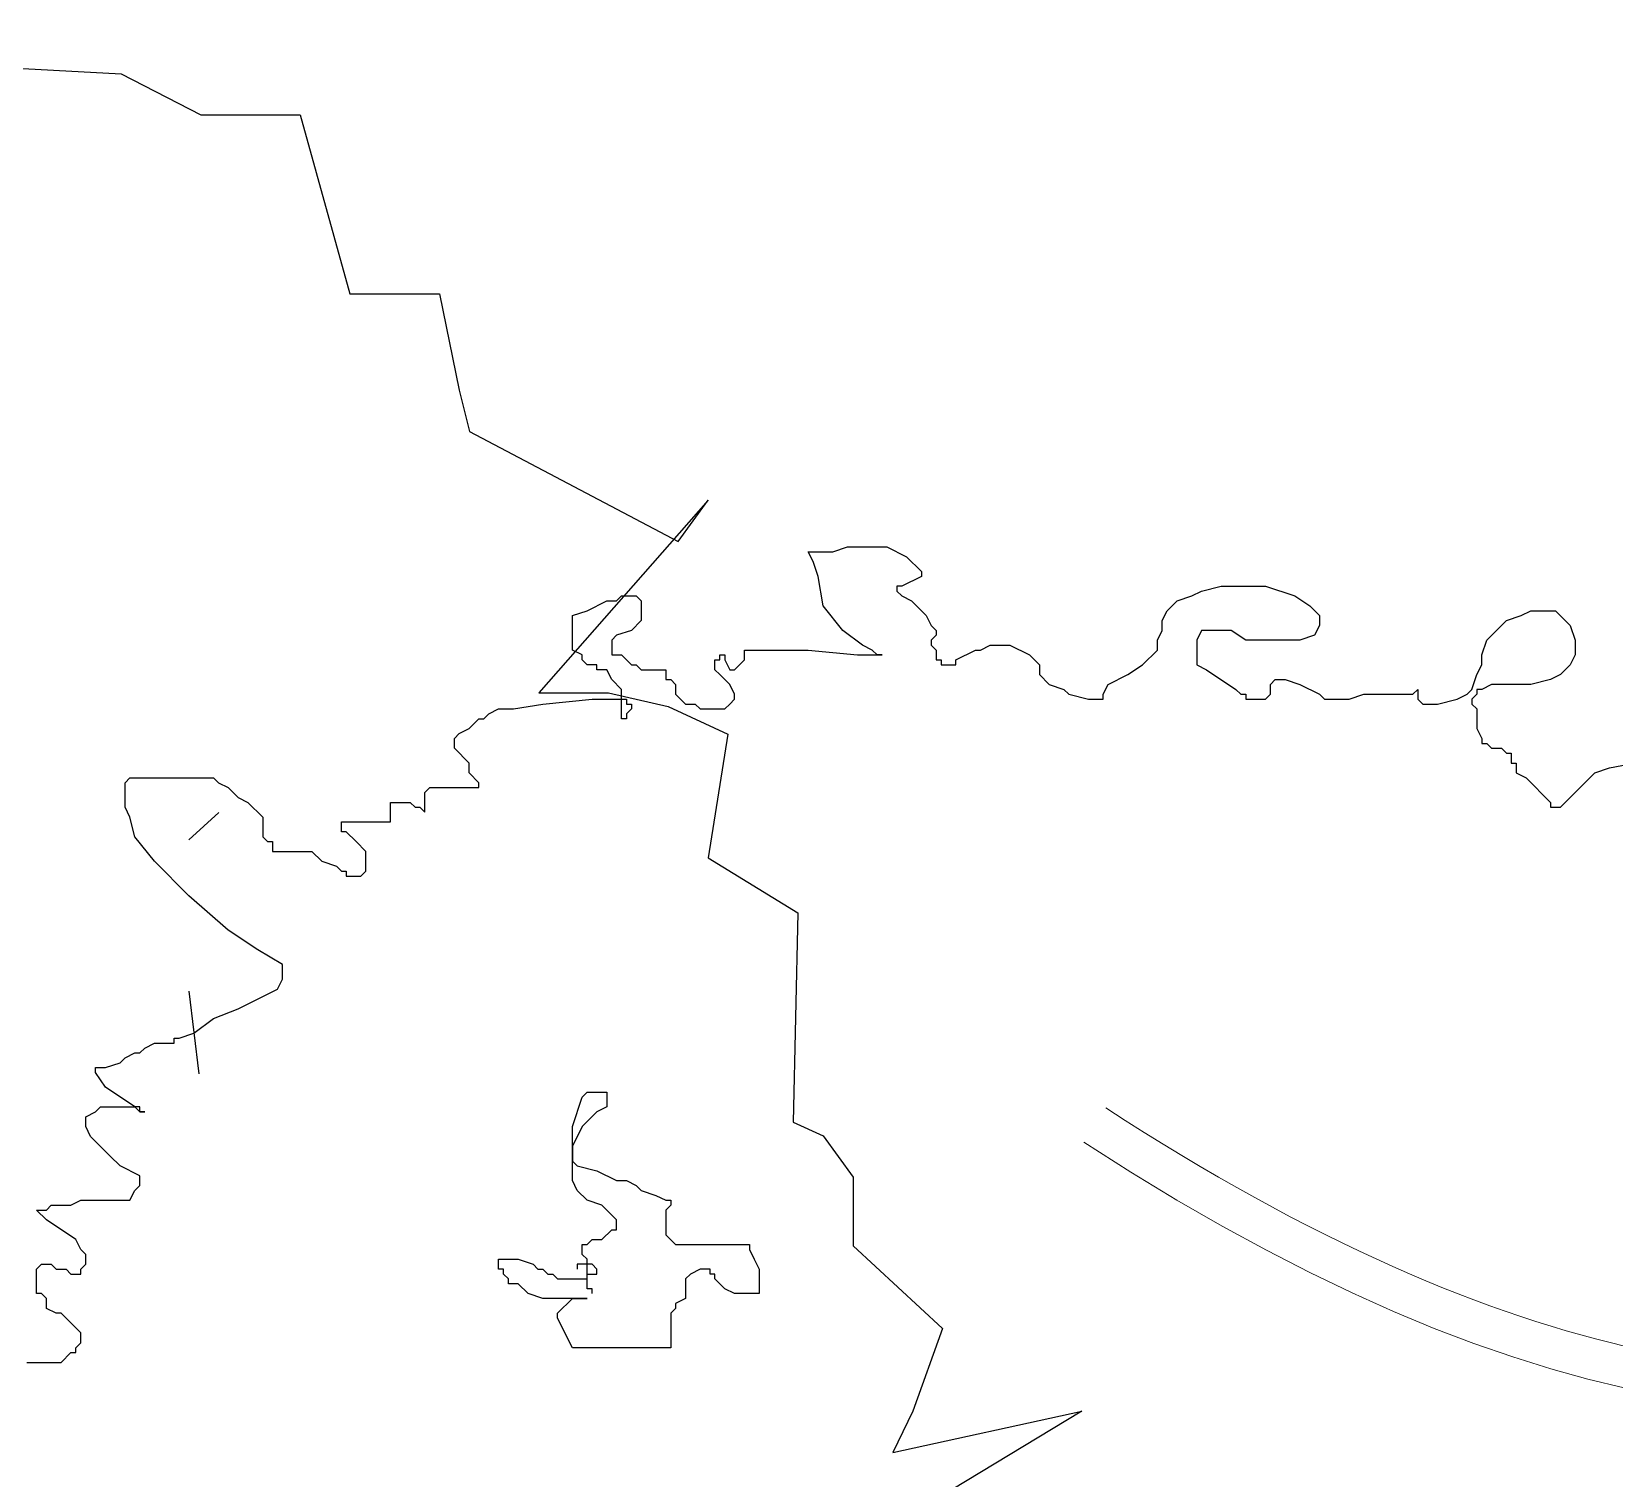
# Model space of a CAD drawing. Header units: metres. Extents: x 10 to 239, y 2 to 253.
# Drawn here: x 32.426 to 34.363, y 33.477 to 35.249 of the extents above; entities that cross this region are included whole.
import ezdxf

# ---------------------------------------------------------------- set-up
doc = ezdxf.new("R2010")
doc.units = ezdxf.units.M
doc.header["$MEASUREMENT"] = 0
for name, color, linetype in [('1', 7, 'Continuous'), ('1lianas', 9, 'Continuous'), ('cot200', 9, 'Continuous')]:
    doc.layers.add(name, color=color, linetype=linetype)
doc.layers.add('bloques ARBOLES', color=7, linetype='Continuous', true_color=0xb8d897)

# ---------------------------------------------------------------- blocks, each defined once
blk = doc.blocks.new('ARBOL22')
for points in [[(1.5664, 0.84582), (1.72221, 0.83758), (1.77014, 0.81271), (1.8301, 0.81271), (1.85991, 0.70499), (1.91394, 0.70499), (1.92579, 0.64701), (1.93189, 0.62214), (2.05756, 0.55593), (2.07568, 0.5808), (1.97373, 0.46485), (2.01573, 0.46485), (2.05163, 0.45661), (2.08754, 0.43997), (2.07568, 0.36553), (2.12954, 0.33225), (2.12681, 0.20627), (2.14492, 0.19804), (2.16288, 0.17317), (2.16288, 0.13183), (2.21674, 0.08208), (2.19878, 0.03234), (2.18676, 0.00747), (2.30057, 0.03234), (2.20471, -0.02564)], [(1.781, 0.39276), (1.76304, 0.37629)], [(1.76304, 0.28521), (1.76897, 0.23547)]]:
    blk.add_lwpolyline(points)
blk = doc.blocks.new('asddsd')
at = {"layer": 'bloques ARBOLES', "xscale": 2.033276188942182, "yscale": 2.033276188942182, "zscale": 2.033276188942182}
blk.add_blockref('ARBOL22', (10.4051, 24.192), dxfattribs=at)
blk = doc.blocks.new('A$C0BFF049C')
for p, q in [((0.40012, 0.92402), (0.41065, 0.92402)), ((0.40223, 0.91981), (0.40012, 0.92402)), ((0.41065, 0.92402), (0.41697, 0.92613)), ((0.41697, 0.92613), (0.43381, 0.92613)), ((0.43381, 0.92613), (0.44224, 0.92192)), ((0.40433, 0.9135), (0.40223, 0.91981)), ((0.44224, 0.92192), (0.44856, 0.9156)), ((0.44856, 0.9156), (0.44856, 0.9135)), ((0.40644, 0.90087), (0.40433, 0.9135)), ((0.43803, 0.90929), (0.43803, 0.90718)), ((0.44013, 0.90929), (0.43803, 0.90929)), ((0.44856, 0.9135), (0.44013, 0.90929)), ((0.56859, 0.90718), (0.57702, 0.90929)), ((0.57702, 0.90929), (0.59597, 0.90929)), ((0.59597, 0.90929), (0.6086, 0.90508)), ((0.30535, 0.89876), (0.31378, 0.90297)), ((0.31378, 0.90297), (0.31799, 0.90297)), ((0.31799, 0.90297), (0.3201, 0.90508)), ((0.3201, 0.90508), (0.32641, 0.90508)), ((0.32641, 0.90508), (0.32852, 0.90297)), ((0.32852, 0.90297), (0.32852, 0.89456)), ((0.43803, 0.90718), (0.44013, 0.90508)), ((0.44013, 0.90508), (0.44434, 0.90297)), ((0.44434, 0.90297), (0.45066, 0.89666)), ((0.55385, 0.89876), (0.55806, 0.90297)), ((0.55806, 0.90297), (0.56438, 0.90508)), ((0.56438, 0.90508), (0.56859, 0.90718)), ((0.6086, 0.90508), (0.61492, 0.90087)), ((0.29904, 0.89666), (0.30535, 0.89876)), ((0.29904, 0.88193), (0.29904, 0.89666)), ((0.41486, 0.89035), (0.40644, 0.90087)), ((0.45066, 0.89666), (0.45277, 0.89245)), ((0.55174, 0.89456), (0.55385, 0.89876)), ((0.61492, 0.90087), (0.61913, 0.89666)), ((0.61913, 0.89666), (0.61913, 0.89245)), ((0.69916, 0.89456), (0.70547, 0.89666)), ((0.70547, 0.89666), (0.70969, 0.89876)), ((0.70969, 0.89876), (0.72022, 0.89876)), ((0.72022, 0.89876), (0.72653, 0.89245)), ((0.31799, 0.88824), (0.31588, 0.88614)), ((0.32431, 0.89035), (0.31799, 0.88824)), ((0.32852, 0.89456), (0.32431, 0.89035)), ((0.42328, 0.88403), (0.41486, 0.89035)), ((0.45277, 0.89245), (0.45487, 0.89035)), ((0.45487, 0.88824), (0.45277, 0.88614)), ((0.45487, 0.89035), (0.45487, 0.88824)), ((0.54964, 0.88614), (0.55174, 0.89035)), ((0.55174, 0.89035), (0.55174, 0.89456)), ((0.56859, 0.89035), (0.56649, 0.88614)), ((0.58123, 0.89035), (0.56859, 0.89035)), ((0.58754, 0.88614), (0.58123, 0.89035)), ((0.61703, 0.88824), (0.61071, 0.88614)), ((0.61913, 0.89245), (0.61703, 0.88824)), ((0.69073, 0.88614), (0.69495, 0.89035)), ((0.69495, 0.89035), (0.69916, 0.89456)), ((0.72653, 0.89245), (0.72864, 0.88614)), ((0.30325, 0.87982), (0.29904, 0.88193)), ((0.31588, 0.88614), (0.31588, 0.87982)), ((0.37274, 0.88193), (0.40012, 0.88193)), ((0.37274, 0.87772), (0.37274, 0.88193)), ((0.40012, 0.88193), (0.42118, 0.87982)), ((0.4275, 0.88193), (0.42328, 0.88403)), ((0.4296, 0.87982), (0.4275, 0.88193)), ((0.45277, 0.88614), (0.45277, 0.88403)), ((0.45277, 0.88403), (0.45487, 0.88193)), ((0.45487, 0.88193), (0.45487, 0.87772)), ((0.4633, 0.87772), (0.47172, 0.88193)), ((0.47172, 0.88193), (0.47383, 0.88193)), ((0.47383, 0.88193), (0.47804, 0.88403)), ((0.47804, 0.88403), (0.48646, 0.88403)), ((0.48646, 0.88403), (0.49489, 0.87982)), ((0.54332, 0.87561), (0.54964, 0.88193)), ((0.54964, 0.88193), (0.54964, 0.88614)), ((0.56649, 0.88614), (0.56649, 0.87561)), ((0.61071, 0.88614), (0.58754, 0.88614)), ((0.68863, 0.87982), (0.69073, 0.88614)), ((0.72864, 0.88614), (0.72864, 0.87982)), ((0.30325, 0.87772), (0.30325, 0.87982)), ((0.30535, 0.87561), (0.30325, 0.87772)), ((0.30957, 0.87561), (0.30535, 0.87561)), ((0.30957, 0.87351), (0.30957, 0.87561)), ((0.31588, 0.87982), (0.3201, 0.87982)), ((0.3201, 0.87982), (0.32431, 0.87561)), ((0.32431, 0.87561), (0.32641, 0.87561)), ((0.32641, 0.87561), (0.32852, 0.87351)), ((0.36011, 0.87772), (0.36221, 0.87772)), ((0.36011, 0.87351), (0.36011, 0.87772)), ((0.36221, 0.87982), (0.36432, 0.87982)), ((0.36221, 0.87772), (0.36221, 0.87982)), ((0.36432, 0.87982), (0.36432, 0.87772)), ((0.36432, 0.87772), (0.36643, 0.87351)), ((0.36853, 0.87351), (0.37274, 0.87772)), ((0.42118, 0.87982), (0.43171, 0.87982)), ((0.43171, 0.87982), (0.4296, 0.87982)), ((0.45487, 0.87772), (0.45698, 0.87772)), ((0.45698, 0.87772), (0.45698, 0.87561)), ((0.45698, 0.87561), (0.4633, 0.87561)), ((0.4633, 0.87561), (0.4633, 0.87772)), ((0.49489, 0.87982), (0.4991, 0.87561)), ((0.4991, 0.87561), (0.4991, 0.8714)), ((0.537, 0.8714), (0.54332, 0.87561)), ((0.56649, 0.87561), (0.5707, 0.87351)), ((0.68652, 0.8714), (0.68863, 0.87561)), ((0.68863, 0.87561), (0.68863, 0.87982)), ((0.72653, 0.87561), (0.72232, 0.8714)), ((0.72864, 0.87982), (0.72653, 0.87561)), ((0.31378, 0.87351), (0.30957, 0.87351)), ((0.31588, 0.8693), (0.31378, 0.87351)), ((0.3201, 0.86509), (0.31588, 0.8693)), ((0.32852, 0.87351), (0.33905, 0.87351)), ((0.33905, 0.87351), (0.33905, 0.8693)), ((0.33905, 0.8693), (0.34115, 0.8693)), ((0.34115, 0.8693), (0.34326, 0.86719)), ((0.36221, 0.8714), (0.36011, 0.87351)), ((0.36643, 0.86719), (0.36221, 0.8714)), ((0.36643, 0.87351), (0.36853, 0.87351)), ((0.4991, 0.8714), (0.50331, 0.86719)), ((0.52858, 0.86719), (0.537, 0.8714)), ((0.5707, 0.87351), (0.58333, 0.86509)), ((0.59807, 0.86719), (0.60018, 0.8693)), ((0.60018, 0.8693), (0.60439, 0.8693)), ((0.60439, 0.8693), (0.61071, 0.86719)), ((0.68442, 0.86509), (0.68652, 0.8714)), ((0.71811, 0.8693), (0.70969, 0.86719)), ((0.72232, 0.8714), (0.71811, 0.8693)), ((0.3201, 0.85246), (0.3201, 0.86509)), ((0.34326, 0.86719), (0.34326, 0.86298)), ((0.34326, 0.86298), (0.34747, 0.85877)), ((0.36853, 0.86298), (0.36643, 0.86719)), ((0.36853, 0.86088), (0.36853, 0.86298)), ((0.50331, 0.86719), (0.50963, 0.86509)), ((0.50963, 0.86509), (0.51173, 0.86298)), ((0.51173, 0.86298), (0.52016, 0.86088)), ((0.52647, 0.86298), (0.52858, 0.86719)), ((0.52647, 0.86088), (0.52647, 0.86298)), ((0.58333, 0.86509), (0.58544, 0.86298)), ((0.58544, 0.86298), (0.58754, 0.86298)), ((0.58754, 0.86298), (0.58754, 0.86088)), ((0.59597, 0.86088), (0.59807, 0.86298)), ((0.59807, 0.86298), (0.59807, 0.86719)), ((0.61071, 0.86719), (0.61913, 0.86298)), ((0.61913, 0.86298), (0.62124, 0.86088)), ((0.63177, 0.86088), (0.63809, 0.86298)), ((0.63809, 0.86298), (0.65915, 0.86298)), ((0.65915, 0.86298), (0.66125, 0.86509)), ((0.66125, 0.86509), (0.66125, 0.86088)), ((0.6781, 0.86088), (0.68231, 0.86298)), ((0.68231, 0.86298), (0.68442, 0.86509)), ((0.68652, 0.86298), (0.68442, 0.86088)), ((0.68652, 0.86509), (0.68652, 0.86298)), ((0.68863, 0.86509), (0.68652, 0.86509)), ((0.69284, 0.86719), (0.68863, 0.86509)), ((0.70969, 0.86719), (0.69284, 0.86719)), ((0.26113, 0.85246), (0.26324, 0.85456)), ((0.26324, 0.85456), (0.26745, 0.85667)), ((0.26745, 0.85667), (0.27377, 0.85667)), ((0.27377, 0.85667), (0.2864, 0.85877)), ((0.2864, 0.85877), (0.30746, 0.86088)), ((0.30746, 0.86088), (0.3222, 0.86088)), ((0.3222, 0.86088), (0.3222, 0.85877)), ((0.3222, 0.85877), (0.32431, 0.85877)), ((0.32431, 0.85667), (0.3222, 0.85456)), ((0.3222, 0.85456), (0.3222, 0.85246)), ((0.32431, 0.85877), (0.32431, 0.85667)), ((0.34747, 0.85877), (0.35168, 0.85877)), ((0.35168, 0.85877), (0.35379, 0.85667)), ((0.35379, 0.85667), (0.36432, 0.85667)), ((0.36432, 0.85667), (0.36643, 0.85877)), ((0.36643, 0.85877), (0.36853, 0.86088)), ((0.52016, 0.86088), (0.52647, 0.86088)), ((0.58754, 0.86088), (0.59597, 0.86088)), ((0.62124, 0.86088), (0.63177, 0.86088)), ((0.66125, 0.86088), (0.66336, 0.85877)), ((0.66336, 0.85877), (0.66967, 0.85877)), ((0.66967, 0.85877), (0.6781, 0.86088)), ((0.68442, 0.86088), (0.68442, 0.85877)), ((0.68442, 0.85877), (0.68652, 0.85667)), ((0.68652, 0.85667), (0.68652, 0.84825)), ((0.2506, 0.84614), (0.25481, 0.84825)), ((0.25481, 0.84825), (0.25902, 0.85246)), ((0.25902, 0.85246), (0.26113, 0.85246)), ((0.3222, 0.85246), (0.3201, 0.85246)), ((0.68652, 0.84825), (0.68863, 0.84404)), ((0.2485, 0.84404), (0.2506, 0.84614)), ((0.2485, 0.83983), (0.2485, 0.84404)), ((0.68863, 0.84404), (0.68863, 0.84193)), ((0.68863, 0.84193), (0.69073, 0.84193)), ((0.69073, 0.84193), (0.69284, 0.83983)), ((0.25481, 0.83351), (0.2485, 0.83983)), ((0.69284, 0.83983), (0.69705, 0.83983)), ((0.69705, 0.83983), (0.69916, 0.83772)), ((0.69916, 0.83772), (0.70126, 0.83772)), ((0.70126, 0.83772), (0.70126, 0.83351)), ((0.1074, 0.8251), (0.10951, 0.8272)), ((0.10951, 0.8272), (0.14531, 0.8272)), ((0.14531, 0.8272), (0.14741, 0.8251)), ((0.25481, 0.82931), (0.25481, 0.83351)), ((0.25902, 0.8251), (0.25481, 0.82931)), ((0.70126, 0.83351), (0.70337, 0.83351)), ((0.70337, 0.83351), (0.70337, 0.82931)), ((0.70337, 0.82931), (0.70758, 0.8272)), ((0.70758, 0.8272), (0.71811, 0.81668)), ((0.72232, 0.81457), (0.73706, 0.82931)), ((0.73706, 0.82931), (0.74338, 0.83141)), ((0.74338, 0.83141), (0.75391, 0.83351)), ((0.1074, 0.81457), (0.1074, 0.8251)), ((0.14741, 0.8251), (0.15162, 0.82299)), ((0.15162, 0.82299), (0.15584, 0.81878)), ((0.23586, 0.82089), (0.23797, 0.82299)), ((0.23586, 0.81247), (0.23586, 0.82089)), ((0.23797, 0.82299), (0.25902, 0.82299)), ((0.25902, 0.82299), (0.25902, 0.8251)), ((0.10951, 0.81036), (0.1074, 0.81457)), ((0.15584, 0.81878), (0.16005, 0.81668)), ((0.16005, 0.81668), (0.16637, 0.81036)), ((0.22112, 0.81668), (0.22954, 0.81668)), ((0.22112, 0.80826), (0.22112, 0.81668)), ((0.22954, 0.81668), (0.23165, 0.81457)), ((0.23165, 0.81457), (0.23375, 0.81457)), ((0.23375, 0.81457), (0.23586, 0.81247)), ((0.71811, 0.81668), (0.71811, 0.81457)), ((0.71811, 0.81457), (0.72232, 0.81457)), ((0.11161, 0.80194), (0.10951, 0.81036)), ((0.16637, 0.81036), (0.16637, 0.80194)), ((0.20006, 0.80826), (0.22112, 0.80826)), ((0.20006, 0.80405), (0.20006, 0.80826)), ((0.12004, 0.79142), (0.11161, 0.80194)), ((0.16637, 0.80194), (0.16847, 0.79984)), ((0.20217, 0.80405), (0.20006, 0.80405)), ((0.20638, 0.79984), (0.20217, 0.80405)), ((0.16847, 0.79984), (0.17058, 0.79984)), ((0.17058, 0.79984), (0.17058, 0.79563)), ((0.17058, 0.79563), (0.18742, 0.79563)), ((0.18742, 0.79563), (0.19164, 0.79142)), ((0.21059, 0.79563), (0.20638, 0.79984)), ((0.21059, 0.78721), (0.21059, 0.79563)), ((0.13478, 0.77668), (0.12004, 0.79142)), ((0.19164, 0.79142), (0.19795, 0.78931)), ((0.19795, 0.78931), (0.20006, 0.78721)), ((0.20006, 0.78721), (0.20217, 0.78721)), ((0.20217, 0.78721), (0.20217, 0.7851)), ((0.20848, 0.7851), (0.21059, 0.78721)), ((0.20217, 0.7851), (0.20848, 0.7851)), ((0.15162, 0.76195), (0.13478, 0.77668)), ((0.16426, 0.75353), (0.15162, 0.76195)), ((0.17479, 0.74722), (0.16426, 0.75353)), ((0.17479, 0.7409), (0.17479, 0.74722)), ((0.17268, 0.73669), (0.17479, 0.7409)), ((0.15584, 0.72827), (0.17268, 0.73669)), ((0.14531, 0.72406), (0.15584, 0.72827)), ((0.13688, 0.71775), (0.14531, 0.72406)), ((0.11582, 0.71143), (0.12004, 0.71354)), ((0.12004, 0.71354), (0.12846, 0.71354)), ((0.12846, 0.71564), (0.13057, 0.71564)), ((0.12846, 0.71354), (0.12846, 0.71564)), ((0.13057, 0.71564), (0.13688, 0.71775)), ((0.10529, 0.70512), (0.1074, 0.70722)), ((0.1074, 0.70722), (0.11161, 0.70933)), ((0.11161, 0.70933), (0.11372, 0.70933)), ((0.11372, 0.70933), (0.11582, 0.71143)), ((0.09477, 0.70302), (0.09898, 0.70302)), ((0.09477, 0.70091), (0.09477, 0.70302)), ((0.09898, 0.6946), (0.09477, 0.70091)), ((0.09898, 0.70302), (0.10529, 0.70512)), ((0.11161, 0.68618), (0.09898, 0.6946)), ((0.30325, 0.69039), (0.30535, 0.69249)), ((0.30535, 0.69249), (0.31378, 0.69249)), ((0.31378, 0.69249), (0.31378, 0.68618)), ((0.09477, 0.68407), (0.09687, 0.68618)), ((0.09687, 0.68618), (0.11161, 0.68618)), ((0.11372, 0.68618), (0.11161, 0.68618)), ((0.11161, 0.68618), (0.11372, 0.68407)), ((0.11372, 0.68407), (0.11372, 0.68618)), ((0.29904, 0.67776), (0.30325, 0.69039)), ((0.31378, 0.68618), (0.30957, 0.68407)), ((0.09055, 0.68197), (0.09477, 0.68407)), ((0.09055, 0.67776), (0.09055, 0.68197)), ((0.11582, 0.68407), (0.11372, 0.68407)), ((0.11372, 0.68407), (0.11582, 0.68407)), ((0.30957, 0.68407), (0.30325, 0.67776)), ((0.09266, 0.67355), (0.09055, 0.67776)), ((0.10108, 0.66513), (0.09266, 0.67355)), ((0.30325, 0.67776), (0.29904, 0.66934)), ((0.29904, 0.6546), (0.29904, 0.67776)), ((0.10529, 0.66092), (0.10108, 0.66513)), ((0.29904, 0.66934), (0.29904, 0.66302)), ((0.11372, 0.65671), (0.10529, 0.66092)), ((0.29904, 0.66302), (0.30114, 0.66092)), ((0.30114, 0.66092), (0.30957, 0.65881)), ((0.30957, 0.65881), (0.31799, 0.6546)), ((0.11161, 0.65039), (0.11372, 0.6525)), ((0.11372, 0.6525), (0.11372, 0.65671)), ((0.30114, 0.65039), (0.29904, 0.6546)), ((0.31799, 0.6546), (0.3222, 0.6546)), ((0.3222, 0.6546), (0.32641, 0.6525)), ((0.32641, 0.6525), (0.32852, 0.65039)), ((0.08424, 0.64408), (0.08845, 0.64618)), ((0.08845, 0.64618), (0.10951, 0.64618)), ((0.10951, 0.64618), (0.11161, 0.65039)), ((0.30535, 0.64618), (0.30114, 0.65039)), ((0.31167, 0.64408), (0.30535, 0.64618)), ((0.32852, 0.65039), (0.33484, 0.64829)), ((0.33484, 0.64829), (0.33905, 0.64618)), ((0.33905, 0.64618), (0.34115, 0.64618)), ((0.34115, 0.64618), (0.34115, 0.64408)), ((0.06949, 0.64197), (0.07371, 0.64197)), ((0.07371, 0.63777), (0.06949, 0.64197)), ((0.07371, 0.64197), (0.07581, 0.64408)), ((0.08634, 0.62935), (0.07371, 0.63777)), ((0.07581, 0.64408), (0.08424, 0.64408)), ((0.31799, 0.63777), (0.31167, 0.64408)), ((0.31799, 0.63356), (0.31799, 0.63777)), ((0.34115, 0.64408), (0.33905, 0.64197)), ((0.33905, 0.64197), (0.33905, 0.63145)), ((0.31167, 0.62935), (0.31588, 0.63356)), ((0.31588, 0.63356), (0.31799, 0.63356)), ((0.33905, 0.63145), (0.34326, 0.62724)), ((0.08845, 0.62514), (0.08634, 0.62935)), ((0.09055, 0.62303), (0.08845, 0.62514)), ((0.30325, 0.62724), (0.30535, 0.62724)), ((0.30325, 0.62303), (0.30325, 0.62724)), ((0.30535, 0.62724), (0.30746, 0.62935)), ((0.30746, 0.62935), (0.31167, 0.62935)), ((0.34326, 0.62724), (0.37485, 0.62724)), ((0.37485, 0.62724), (0.37485, 0.62514)), ((0.37485, 0.62514), (0.37696, 0.62093)), ((0.06949, 0.61672), (0.0716, 0.61882)), ((0.0716, 0.61882), (0.07581, 0.61882)), ((0.07581, 0.61882), (0.07792, 0.61672)), ((0.08845, 0.61672), (0.09055, 0.61882)), ((0.09055, 0.61882), (0.09055, 0.62303)), ((0.26745, 0.62093), (0.27587, 0.62093)), ((0.26745, 0.61672), (0.26745, 0.62093)), ((0.27587, 0.62093), (0.28219, 0.61882)), ((0.28219, 0.61882), (0.2843, 0.61672)), ((0.30114, 0.61882), (0.30114, 0.61672)), ((0.30746, 0.61882), (0.30114, 0.61882)), ((0.30535, 0.62093), (0.30325, 0.62303)), ((0.30535, 0.6083), (0.30535, 0.62093)), ((0.30957, 0.61672), (0.30746, 0.61882)), ((0.37696, 0.62093), (0.37906, 0.61672)), ((0.06949, 0.60619), (0.06949, 0.61672)), ((0.07792, 0.61672), (0.08213, 0.61672)), ((0.08213, 0.61672), (0.08424, 0.61461)), ((0.08424, 0.61461), (0.08845, 0.61461)), ((0.08845, 0.61461), (0.08845, 0.61672)), ((0.26955, 0.61672), (0.26745, 0.61672)), ((0.26955, 0.61461), (0.26955, 0.61672)), ((0.27166, 0.61251), (0.26955, 0.61461)), ((0.27166, 0.6104), (0.27166, 0.61251)), ((0.27587, 0.6104), (0.27166, 0.6104)), ((0.28008, 0.60619), (0.27587, 0.6104)), ((0.2843, 0.61672), (0.2864, 0.61672)), ((0.2864, 0.61672), (0.28851, 0.61461)), ((0.28851, 0.61461), (0.29061, 0.61461)), ((0.29061, 0.61461), (0.29272, 0.61251)), ((0.29272, 0.61251), (0.30535, 0.61251)), ((0.30535, 0.61461), (0.30957, 0.61461)), ((0.30535, 0.61251), (0.30535, 0.61461)), ((0.30957, 0.61461), (0.30957, 0.61672)), ((0.34958, 0.61461), (0.34747, 0.61251)), ((0.34747, 0.61251), (0.34747, 0.60409)), ((0.35379, 0.61672), (0.34958, 0.61461)), ((0.358, 0.61672), (0.35379, 0.61672)), ((0.358, 0.61461), (0.358, 0.61672)), ((0.36011, 0.61461), (0.358, 0.61461)), ((0.36011, 0.61251), (0.36011, 0.61461)), ((0.36432, 0.6083), (0.36011, 0.61251)), ((0.37906, 0.61672), (0.37906, 0.60619)), ((0.0716, 0.60619), (0.06949, 0.60619)), ((0.07371, 0.60409), (0.0716, 0.60619)), ((0.07371, 0.59988), (0.07371, 0.60409)), ((0.2864, 0.60409), (0.28008, 0.60619)), ((0.30535, 0.60409), (0.2864, 0.60409)), ((0.29272, 0.59777), (0.29904, 0.60409)), ((0.29904, 0.60409), (0.30535, 0.60409)), ((0.30746, 0.6083), (0.30535, 0.6083)), ((0.30746, 0.60619), (0.30746, 0.6083)), ((0.34747, 0.60409), (0.34326, 0.60198)), ((0.36853, 0.60619), (0.36432, 0.6083)), ((0.37906, 0.60619), (0.36853, 0.60619)), ((0.07792, 0.59777), (0.07371, 0.59988)), ((0.08002, 0.59777), (0.07792, 0.59777)), ((0.08845, 0.58935), (0.08002, 0.59777)), ((0.29272, 0.59567), (0.29272, 0.59777)), ((0.34326, 0.59988), (0.34115, 0.59777)), ((0.34115, 0.59777), (0.34115, 0.58304)), ((0.34326, 0.60198), (0.34326, 0.59988)), ((0.29904, 0.58304), (0.29272, 0.59567)), ((0.08634, 0.58304), (0.08845, 0.58514)), ((0.08845, 0.58514), (0.08845, 0.58935)), ((0.06528, 0.57672), (0.08002, 0.57672)), ((0.08002, 0.57672), (0.08424, 0.58093)), ((0.08424, 0.58093), (0.08634, 0.58093)), ((0.08634, 0.58093), (0.08634, 0.58304)), ((0.34115, 0.58304), (0.29904, 0.58304))]:
    blk.add_line(p, q)

msp = doc.modelspace()

# ---------------------------------------------------------------- linework, layer by layer
at = {"layer": '1lianas', "lineweight": 0, "ltscale": 0.002}
msp.add_open_spline([(33.7136, 33.88895), (34.9574, 33.07933), (35.79624, 34.88651), (36.36029, 33.87449), (37.50286, 34.5829), (37.92228, 34.5829), (38.12476, 34.03352), (39.38303, 34.66965), (41.42229, 34.49616), (42.78179, 34.95879), (42.8975, 34.49616), (44.11238, 34.87205), (44.87891, 34.51061), (46.12681, 34.74128), (46.37268, 34.37984), (47.87682, 34.53887), (48.03591, 34.75573), (48.97599, 34.43767), (49.78591, 34.78465), (51.41054, 34.27885), (52.7122, 35.05954), (53.16055, 34.43788), (54.69361, 34.84268), (54.92501, 34.40896), (56.06758, 34.84268), (56.51592, 34.48125), (57.74846, 34.62563), (58.65962, 34.14854), (59.35383, 34.78466), (60.82904, 34.59672), (61.84453, 34.27907), (62.2061, 34.71279), (63.01602, 34.29352), (63.60899, 34.66942), (64.37552, 34.3369), (65.37702, 34.69833), (67.05471, 34.36581), (68.89149, 34.81399), (69.90693, 34.33709), (70.51437, 34.79972), (72.19206, 34.42383), (72.84288, 34.79972), (74.79983, 34.51068), (75.3928, 34.79982), (76.43413, 34.38056), (77.69239, 34.9444), (77.8081, 34.14924), (78.82426, 34.81475), (80.03913, 34.51114), (80.73335, 34.68463), (82.43996, 34.68463), (82.71476, 34.40994), (83.88949, 34.74246), (84.78619, 34.43886), (85.78412, 34.68463), (86.3771, 34.55451), (87.5052, 34.04851), (89.04152, 34.48098), (89.69234, 32.70272), (91.65929, 33.88823), (92.76181, 34.91372), (93.86099, 33.32341)], degree=3, dxfattribs=at)
msp.add_open_spline([(33.74087, 33.93085), (33.99276, 33.7669), (34.20823, 33.67571), (34.71514, 33.56517), (34.9449, 33.64571), (35.3147, 33.90668), (35.4507, 34.08948), (35.63577, 34.2969), (35.69869, 34.35341), (35.82351, 34.41964), (35.88574, 34.43131), (36.0527, 34.41919), (36.14421, 34.36176), (36.30678, 34.2679), (36.37863, 34.22859), (36.57291, 34.18758), (36.72141, 34.22195), (37.02684, 34.34157), (37.18144, 34.42496), (37.48877, 34.57145), (37.61936, 34.61234), (37.79878, 34.6027), (37.85989, 34.57788), (37.95959, 34.49592), (37.99625, 34.44277), (38.07725, 34.35196), (38.11976, 34.31422), (38.22479, 34.27953), (38.2813, 34.27509), (38.43949, 34.30197), (38.53843, 34.33147), (38.86418, 34.43444), (39.12912, 34.52363), (39.75642, 34.62569), (40.11989, 34.62858), (40.75883, 34.63026), (41.0358, 34.63013), (41.59433, 34.67548), (41.86792, 34.73209), (42.30584, 34.82332), (42.47611, 34.85995), (42.73038, 34.84787), (42.81047, 34.79942), (42.946, 34.71878), (43.0005, 34.68631), (43.2197, 34.68331), (43.38166, 34.71324), (43.7291, 34.77357), (43.9162, 34.80316), (44.34957, 34.79169), (44.56576, 34.71351), (44.9119, 34.66037), (45.02287, 34.65358), (45.26121, 34.65819), (45.38572, 34.66781), (45.65644, 34.68891), (45.7996, 34.7004), (46.06199, 34.68919), (46.16165, 34.65245), (46.34337, 34.57633), (46.42793, 34.53792), (46.84461, 34.48095), (47.37755, 34.53597), (47.79504, 34.63285), (47.8733, 34.66766), (48.0219, 34.71427), (48.09407, 34.7259), (48.29187, 34.70207), (48.4143, 34.67137), (48.68086, 34.61815), (48.82409, 34.59567), (49.11667, 34.60205), (49.27258, 34.63957), (49.57901, 34.68665), (49.71532, 34.70092), (50.18312, 34.68363), (50.57152, 34.58022), (51.14257, 34.52941), (51.32837, 34.53198), (51.68272, 34.59714), (51.85255, 34.65376), (52.16421, 34.76559), (52.30621, 34.82088), (52.53282, 34.87671), (52.62395, 34.88373), (52.78504, 34.86062), (52.85588, 34.83371), (53.04549, 34.74977), (53.15833, 34.68655), (53.46792, 34.63955), (53.6799, 34.66136), (54.10487, 34.71965), (54.31559, 34.75541), (54.63737, 34.75047), (54.74212, 34.70669), (54.91715, 34.63045), (54.98461, 34.59937), (55.21373, 34.60864), (55.37507, 34.64879), (55.7024, 34.72687), (55.86952, 34.76384), (56.14502, 34.75776), (56.25441, 34.72115), (56.47574, 34.65005), (56.5889, 34.61686), (56.89755, 34.59625), (57.08544, 34.6028), (57.44887, 34.59878), (57.62401, 34.58892), (57.94768, 34.52438), (58.09647, 34.47563), (58.36584, 34.40147), (58.48674, 34.37587), (58.74331, 34.39044), (58.88266, 34.46358), (59.16133, 34.59615), (59.28376, 34.65071), (59.85399, 34.79004), (60.45669, 34.69315), (61.11818, 34.54665), (61.29416, 34.5027), (61.55534, 34.45697), (61.6522, 34.44758), (61.85545, 34.46437), (61.94547, 34.51531), (62.10557, 34.58706), (62.16866, 34.61132), (62.38678, 34.63272), (62.55764, 34.56881), (62.81592, 34.49753), (62.90626, 34.47746), (63.15446, 34.47261), (63.30931, 34.54432), (63.56082, 34.59793), (63.64169, 34.60532), (63.80545, 34.59305), (63.88835, 34.57672), (64.0855, 34.53669), (64.20131, 34.51224), (64.44131, 34.49736), (64.56588, 34.51114), (64.84649, 34.55857), (65.00095, 34.59042), (65.31381, 34.62809), (65.46648, 34.63647), (65.79601, 34.62509), (65.97196, 34.60844), (66.4154, 34.56706), (66.69084, 34.5418), (67.44557, 34.54713), (67.94532, 34.64652), (68.56094, 34.70768), (68.72672, 34.71491), (69.02794, 34.69561), (69.16397, 34.67215), (69.47448, 34.60656), (69.63269, 34.56157), (69.88359, 34.53597), (69.9812, 34.55265), (70.19573, 34.61204), (70.3106, 34.65368), (70.55344, 34.7019), (70.67108, 34.71356), (70.93723, 34.70761), (71.08338, 34.69294), (71.40544, 34.65473), (71.58231, 34.63011), (71.88351, 34.60139), (72.00958, 34.59566), (72.2283, 34.60818), (72.32491, 34.62428), (72.61536, 34.68231), (72.81151, 34.73432), (73.37895, 34.74533), (73.73838, 34.70936), (74.2401, 34.66957), (74.40375, 34.65858), (74.8545, 34.65409), (75.04148, 34.7032), (75.33373, 34.73701), (75.43868, 34.73889), (75.66973, 34.70535), (75.7931, 34.67488), (76.05437, 34.62055), (76.19218, 34.59665), (76.46964, 34.58823), (76.61063, 34.60642), (76.89481, 34.66651), (77.03567, 34.70598), (77.27921, 34.76079), (77.38403, 34.77892), (77.56725, 34.76402), (77.64033, 34.72422), (77.74914, 34.62775), (77.78906, 34.57238), (77.86175, 34.4912), (77.89351, 34.46355), (77.9573, 34.4403), (77.99039, 34.43827), (78.08225, 34.45354), (78.13788, 34.47053), (78.3562, 34.54922), (78.55268, 34.63903), (78.98065, 34.73422), (79.20839, 34.7263), (79.63734, 34.68014), (79.83933, 34.6446), (80.18007, 34.63058), (80.32853, 34.64635), (80.64117, 34.68205), (80.79651, 34.70018), (81.17569, 34.72243), (81.39276, 34.7275), (81.77724, 34.72299), (81.94691, 34.71565), (82.22177, 34.68942), (82.32697, 34.67034), (82.49578, 34.62866), (82.56161, 34.60672), (82.68785, 34.57274), (82.74755, 34.56099), (83.00066, 34.55923), (83.29739, 34.63331), (83.72418, 34.68388), (83.85115, 34.69023), (84.0906, 34.67721), (84.20458, 34.66057), (84.47608, 34.6165), (84.62988, 34.58774), (85.00448, 34.57173), (85.23683, 34.60987), (85.58938, 34.6608), (85.71871, 34.67656), (85.95432, 34.67629), (86.06363, 34.66234), (86.28925, 34.60826), (86.40589, 34.56851), (86.6745, 34.46658), (86.82453, 34.40665), (87.14299, 34.31033), (87.30949, 34.27269), (87.69227, 34.24404), (87.91799, 34.26975), (88.37091, 34.29618), (88.59739, 34.29597), (88.90748, 34.17248), (89.00621, 34.10192), (89.18207, 33.92957), (89.26193, 33.82936), (89.45577, 33.58702), (89.56943, 33.44636), (89.80776, 33.2718), (89.92701, 33.22806), (90.22031, 33.23517), (90.39083, 33.28279), (90.78668, 33.45582), (91.01626, 33.59241), (91.39549, 33.85091), (91.54381, 33.96202), (91.83882, 34.1849), (91.98749, 34.29359), (92.36186, 34.46284), (92.6003, 34.49253), (93.1331, 34.25833), (93.42665, 34.0005), (93.81591, 33.47453), (93.8586, 33.4148), (93.90212, 33.35183)], degree=3, knots=[0, 0, 0, 0, 0.2055787, 0.2055787, 0.5640447, 0.5640447, 0.9225108, 0.9225108, 1.1191545, 1.1191545, 1.3157982, 1.3157982, 1.682985, 1.682985, 1.9842333, 1.9842333, 2.463089, 2.463089, 2.9419446, 2.9419446, 3.5707483, 3.5707483, 3.9740805, 3.9740805, 4.3774127, 4.3774127, 4.7807449, 4.7807449, 5.0876489, 5.0876489, 5.394553, 5.394553, 5.9588149, 5.9588149, 6.5407732, 6.5407732, 6.9903328, 6.9903328, 7.5344494, 7.5344494, 8.036886, 8.036886, 8.5393226, 8.5393226, 9.0417591, 9.0417591, 9.5441957, 9.5441957, 10.0466323, 10.0466323, 10.8364192, 10.8364192, 11.1764593, 11.1764593, 11.5164995, 11.5164995, 11.9441996, 11.9441996, 12.4584113, 12.4584113, 12.9726231, 12.9726231, 14.0139017, 14.0139017, 14.5521412, 14.5521412, 15.0370888, 15.0370888, 15.5220365, 15.5220365, 16.0069841, 16.0069841, 16.5712922, 16.5712922, 16.9564218, 16.9564218, 17.726681, 17.726681, 18.109298, 18.109298, 18.491915, 18.491915, 18.8668081, 18.8668081, 19.1560991, 19.1560991, 19.44539, 19.44539, 19.9632356, 19.9632356, 20.4810811, 20.4810811, 20.9989266, 20.9989266, 21.5167721, 21.5167721, 22.0346176, 22.0346176, 22.5524632, 22.5524632, 23.0703087, 23.0703087, 23.5881542, 23.5881542, 24.1059997, 24.1059997, 24.6238453, 24.6238453, 25.0766028, 25.0766028, 25.5293604, 25.5293604, 25.9691068, 25.9691068, 26.5645654, 26.5645654, 26.9577352, 26.9577352, 28.1300292, 28.1300292, 28.6271263, 28.6271263, 28.9985318, 28.9985318, 29.5922847, 29.5922847, 29.9406466, 29.9406466, 30.629409, 30.629409, 31.0102054, 31.0102054, 31.7859239, 31.7859239, 32.1186802, 32.1186802, 32.4514365, 32.4514365, 32.8903309, 32.8903309, 33.322549, 33.322549, 33.7547671, 33.7547671, 34.1018126, 34.1018126, 34.4488581, 34.4488581, 34.9381053, 34.9381053, 35.7601377, 35.7601377, 36.0859148, 36.0859148, 36.411692, 36.411692, 36.9064327, 36.9064327, 37.3411728, 37.3411728, 37.7759129, 37.7759129, 38.0927499, 38.0927499, 38.4095869, 38.4095869, 38.777648, 38.777648, 39.0899777, 39.0899777, 39.4023074, 39.4023074, 40.0269668, 40.0269668, 40.6516262, 40.6516262, 40.9768103, 40.9768103, 41.7037022, 41.7037022, 42.0948542, 42.0948542, 42.4860062, 42.4860062, 42.8793118, 42.8793118, 43.2518025, 43.2518025, 43.6242933, 43.6242933, 43.9572741, 43.9572741, 44.2902548, 44.2902548, 44.6232355, 44.6232355, 44.9134727, 44.9134727, 45.137965, 45.137965, 45.3624574, 45.3624574, 45.9279084, 45.9279084, 46.4933594, 46.4933594, 47.0588105, 47.0588105, 47.6242615, 47.6242615, 48.0704525, 48.0704525, 48.5166436, 48.5166436, 48.8911419, 48.8911419, 49.2346361, 49.2346361, 49.5781303, 49.5781303, 49.9421719, 49.9421719, 50.7736819, 50.7736819, 51.1226025, 51.1226025, 51.4715232, 51.4715232, 51.9785968, 51.9785968, 52.6965125, 52.6965125, 53.1560935, 53.1560935, 53.6156745, 53.6156745, 54.0640055, 54.0640055, 54.5123365, 54.5123365, 54.9318959, 54.9318959, 55.4160919, 55.4160919, 55.9002879, 55.9002879, 56.160069, 56.160069, 56.41985, 56.41985, 56.7951102, 56.7951102, 57.1180067, 57.1180067, 57.4409031, 57.4409031, 57.8180663, 57.8180663, 58.0634339, 58.0634339, 58.3088015, 58.3088015, 58.6347364, 58.6347364, 58.9606713, 58.9606713, 59, 59, 59, 59], dxfattribs=at)
at = {"layer": 'cot200'}
msp.add_open_spline([(35.25237, 62.39456), (36.09416, 58.26465), (36.36141, 54.40617), (35.98667, 50.85097), (35.72567, 48.37476), (34.19689, 42.15471), (29.51355, 37.70095), (32.79467, 19.70346), (33.40088, 16.37832), (34.21909, 12.53393), (35.24903, 8.17099)], degree=3, knots=[2.7022658, 2.7022658, 2.7022658, 2.7022658, 3.4672107, 3.4672107, 3.4672107, 4, 4.8900774, 4.8900774, 4.8900774, 5.0545247, 5.0545247, 5.0545247, 5.0545247], dxfattribs=at)

# ---------------------------------------------------------------- block references
at = {"layer": '1', "lineweight": 0}
msp.add_blockref('asddsd', (18.62841, 9.30206), dxfattribs=at)
at = {"layer": 'bloques ARBOLES', "xscale": 2.857571312034991, "yscale": 2.857571312034991, "zscale": 2.857571312034991}
msp.add_blockref('A$C0BFF049C', (32.23313, 31.97133), dxfattribs=at)

doc.saveas('drawing.dxf')
